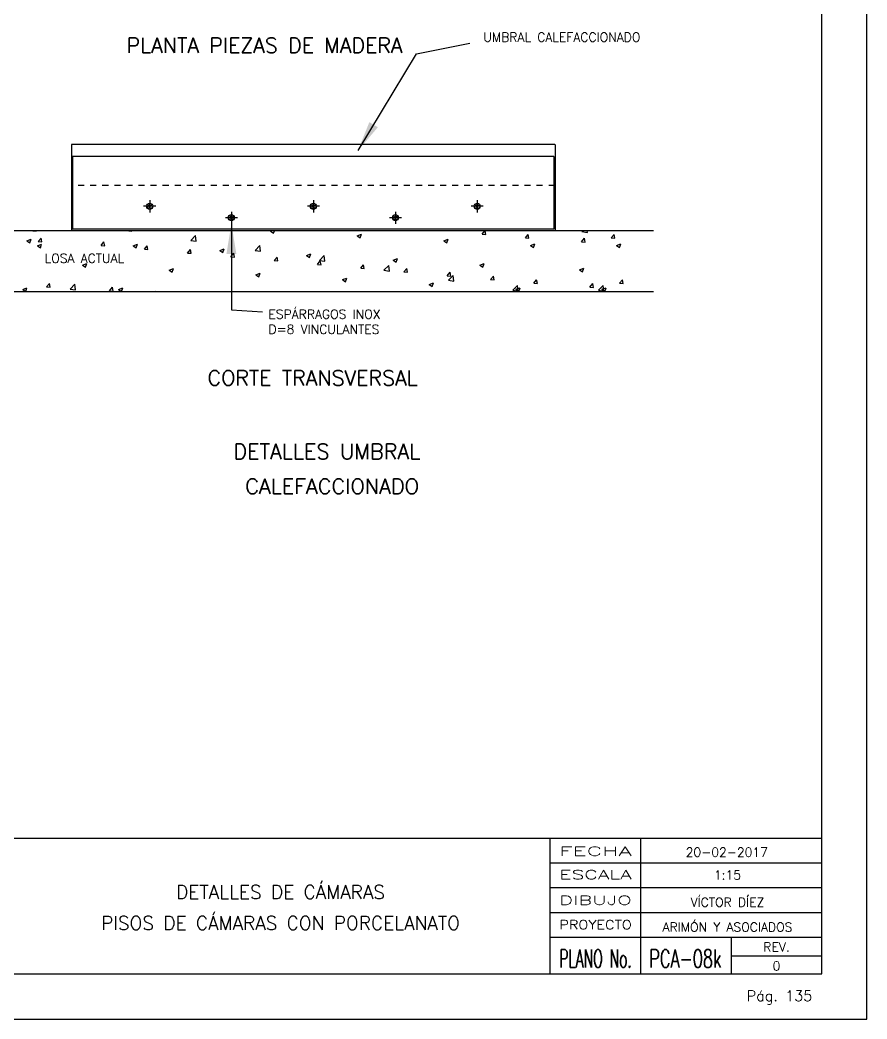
# Model space of a CAD drawing. Extents: x 20 to 15395, y -28849 to -19999.
# Drawn here: x 12587 to 15395, y -28849 to -25534 of the extents above; entities that cross this region are included whole.
import ezdxf
from ezdxf.enums import TextEntityAlignment as Align

# ---------------------------------------------------------------- set-up
doc = ezdxf.new("R2010")
doc.units = 0
doc.header["$LTSCALE"] = 0.1
doc.header["$MEASUREMENT"] = 0
doc.linetypes.add('PUN100', pattern=[400, 200, -200])
doc.layers.get('0').update_dxf_attribs({"linetype": 'CONTINUOUS'})
for name, color, linetype in [('FI', 2, 'CONTINUOUS'), ('GR', 9, 'CONTINUOUS'), ('MA', 15, 'CONTINUOUS'), ('madera', 12, 'CONTINUOUS'), ('MF', 8, 'CONTINUOUS'), ('TX', 13, 'CONTINUOUS')]:
    doc.layers.add(name, color=color, linetype=linetype)
doc.styles.add('ROMANS', font='romans')
doc.dimstyles.new('RPM 1-15', dxfattribs={"dimscale": 15, "dimtxt": 1.5, "dimasz": 2, "dimexe": 0.0625, "dimexo": 0.38, "dimgap": 1, "dimtad": 0, "dimdec": 0, "dimtxsty": 'ROMANS', "dimcen": 2.5, "dimclrd": 256, "dimclre": 256, "dimclrt": 256, "dimazin": 0, "dimtfac": 1, "dimtdec": 0, "dimtmove": 0, "dimatfit": 1, "dimfxl": 1, "dimtolj": 1, "dimlwd": -1, "dimlwe": -1, "dimarcsym": 0})
doc.dimstyles.new('RPM 1-50', dxfattribs={"dimscale": 50, "dimtxt": 1.5, "dimasz": 2, "dimexe": 0.0625, "dimexo": 0.38, "dimgap": 1, "dimtad": 0, "dimdec": 0, "dimtxsty": 'ROMANS', "dimcen": 2.5, "dimclrd": 256, "dimclre": 256, "dimclrt": 256, "dimazin": 0, "dimtfac": 1, "dimtdec": 0, "dimtmove": 0, "dimatfit": 1, "dimfxl": 1, "dimtolj": 1, "dimlwd": -1, "dimlwe": -1, "dimarcsym": 0})

msp = doc.modelspace()

# ---------------------------------------------------------------- hatches: boundary and pattern name
at = {"layer": 'madera', "linetype": 'Continuous'}
h = msp.add_hatch(dxfattribs=at)
h.set_pattern_fill('ANSI38', color=256, scale=50, style=0)
h.set_pattern_definition([(45, (63079.4166, -119829.367), (-4.4194174, 4.4194174), []), (135, (63079.4166, -119829.367), (-13.25825215, 4.4194174), [15.625, -9.375])])
h.paths.add_polyline_path([(13026.7, -26152.7), (13016.7, -26152.7), (13016.7, -26162.7, 0.414214)])
h.paths.add_polyline_path([(13016.7, -26142.7), (13016.7, -26152.7), (13026.7, -26152.7, 0.414214)])
h.paths.add_polyline_path([(13016.7, -26142.7, 0.414214), (13006.7, -26152.7), (13016.7, -26152.7)])
h.paths.add_polyline_path([(13016.7, -26152.7), (13006.7, -26152.7, 0.414214), (13016.7, -26162.7)])
h = msp.add_hatch(dxfattribs=at)
h.set_pattern_fill('ANSI38', color=256, scale=50, style=0)
h.set_pattern_definition([(45, (63622.4166, -119829.367), (-4.4194174, 4.4194174), []), (135, (63622.4166, -119829.367), (-13.25825215, 4.4194174), [15.625, -9.375])])
h.paths.add_polyline_path([(13569.7, -26152.7), (13559.7, -26152.7), (13559.7, -26162.7, 0.414214)])
h.paths.add_polyline_path([(13559.7, -26142.7), (13559.7, -26152.7), (13569.7, -26152.7, 0.414214)])
h.paths.add_polyline_path([(13559.7, -26142.7, 0.414214), (13549.7, -26152.7), (13559.7, -26152.7)])
h.paths.add_polyline_path([(13559.7, -26152.7), (13549.7, -26152.7, 0.414214), (13559.7, -26162.7)])
h = msp.add_hatch(dxfattribs=at)
h.set_pattern_fill('ANSI38', color=256, scale=50, style=0)
h.set_pattern_definition([(45, (64165.4166, -119829.367), (-4.4194174, 4.4194174), []), (135, (64165.4166, -119829.367), (-13.25825215, 4.4194174), [15.625, -9.375])])
h.paths.add_polyline_path([(14112.7, -26152.7), (14102.7, -26152.7), (14102.7, -26162.7, 0.414214)])
h.paths.add_polyline_path([(14102.7, -26142.7), (14102.7, -26152.7), (14112.7, -26152.7, 0.414214)])
h.paths.add_polyline_path([(14102.7, -26142.7, 0.414214), (14092.7, -26152.7), (14102.7, -26152.7)])
h.paths.add_polyline_path([(14102.7, -26152.7), (14092.7, -26152.7, 0.414214), (14102.7, -26162.7)])
h = msp.add_hatch(dxfattribs=at)
h.set_pattern_fill('ANSI38', color=256, scale=50, style=0)
h.set_pattern_definition([(45, (63350.4166, -119867.308), (-4.4194174, 4.4194174), []), (135, (63350.4166, -119867.308), (-13.25825215, 4.4194174), [15.625, -9.375])])
h.paths.add_polyline_path([(13297.7, -26190.6), (13287.7, -26190.6), (13287.7, -26200.6, 0.414214)])
h.paths.add_polyline_path([(13287.7, -26180.6), (13287.7, -26190.6), (13297.7, -26190.6, 0.414214)])
h.paths.add_polyline_path([(13287.7, -26180.6, 0.414214), (13277.7, -26190.6), (13287.7, -26190.6)])
h.paths.add_polyline_path([(13287.7, -26190.6), (13277.7, -26190.6, 0.414214), (13287.7, -26200.6)])
h = msp.add_hatch(dxfattribs=at)
h.set_pattern_fill('ANSI38', color=256, scale=50, style=0)
h.set_pattern_definition([(45, (63894.4166, -119867.308), (-4.4194174, 4.4194174), []), (135, (63894.4166, -119867.308), (-13.25825215, 4.4194174), [15.625, -9.375])])
h.paths.add_polyline_path([(13841.7, -26190.6), (13831.7, -26190.6), (13831.7, -26200.6, 0.414214)])
h.paths.add_polyline_path([(13831.7, -26180.6), (13831.7, -26190.6), (13841.7, -26190.6, 0.414214)])
h.paths.add_polyline_path([(13831.7, -26180.6, 0.414214), (13821.7, -26190.6), (13831.7, -26190.6)])
h.paths.add_polyline_path([(13831.7, -26190.6), (13821.7, -26190.6, 0.414214), (13831.7, -26200.6)])

# ---------------------------------------------------------------- linework, layer by layer
at = {"layer": 'FI'}
for p, q in [((15395.1, -28849.1), (15395.1, -19999.1)), ((15245.1, -28331.6), (14345.1, -28331.6)), ((15245.1, -28414.1), (14345.1, -28414.1)), ((15245.1, -28496.6), (14345.1, -28496.6)), ((20.1, -28849.1), (15395.1, -28849.1))]:
    msp.add_line(p, q, dxfattribs=at)
at = {"layer": 'GR', "linetype": 'Continuous', "ltscale": 0.01}
for p, q in [((14359.7, -25947.5), (12757.7, -25947.5)), ((12757.7, -25947.5), (12757.7, -26233.7)), ((14361.7, -25947.5), (14361.7, -26231.7)), ((14686.7, -26233.7), (12432.7, -26233.7)), ((14686.7, -26436.2), (12432.7, -26436.2))]:
    msp.add_line(p, q, dxfattribs=at)
at = {"layer": 'MA'}
for p, q in [((15245.1, -28699.1), (15245.1, -20149.1)), ((10085.1, -28249.1), (15245.1, -28249.1)), ((14345.1, -28699.1), (14345.1, -28249.1)), ((14645.1, -28699.1), (14645.1, -28249.1)), ((15245.1, -28579.1), (14345.1, -28579.1)), ((14945.1, -28579.1), (14945.1, -28699.1)), ((14945.1, -28639.1), (15245.1, -28639.1)), ((320.1, -28699.1), (15245.1, -28699.1))]:
    msp.add_line(p, q, dxfattribs=at)
at = {"layer": 'madera', "linetype": 'Continuous'}
for p, q in [((12761, -25987.5), (12761, -26228.5)), ((14357.3, -25987.5), (12761, -25987.5)), ((14357.3, -25987.5), (14357.3, -26228.5)), ((13016.7, -26132.7), (13016.7, -26172.7)), ((13559.7, -26132.7), (13559.7, -26172.7)), ((14102.7, -26132.7), (14102.7, -26172.7)), ((13036.7, -26152.7), (12996.7, -26152.7)), ((13287.7, -26170.6), (13287.7, -26210.6)), ((13579.7, -26152.7), (13539.7, -26152.7)), ((13831.7, -26170.6), (13831.7, -26210.6)), ((14122.7, -26152.7), (14082.7, -26152.7)), ((13307.7, -26190.6), (13267.7, -26190.6)), ((13851.7, -26190.6), (13811.7, -26190.6)), ((14357.3, -26228.5), (12761, -26228.5))]:
    msp.add_line(p, q, dxfattribs=at)
at = {"layer": 'madera', "linetype": 'PUN100'}
msp.add_line((14359.7, -26083.7), (12759.7, -26083.7), dxfattribs=at)
at = {"layer": 'madera', "linetype": 'Continuous'}
for centre in [(13016.7, -26152.7), (13559.7, -26152.7), (14102.7, -26152.7), (13287.7, -26190.6), (13831.7, -26190.6)]:
    msp.add_circle(centre, 10, dxfattribs=at)
at = {"layer": 'MF'}
for p, q in [((12629.6, -26233.7), (12640, -26235.4)), ((12640, -26235.4), (12639.8, -26233.7)), ((12947.2, -26233.7), (12957.6, -26235.4)), ((12957.6, -26235.4), (12957.4, -26233.7)), ((13153.3, -26265.7), (13168.8, -26249.5)), ((13171, -26268.5), (13168.8, -26249.5)), ((13417.5, -26235), (13420.7, -26233.7)), ((13417.5, -26235), (13427.5, -26241.7)), ((13427.5, -26241.7), (13430.1, -26233.7)), ((13705, -26251), (13719, -26245.6)), ((13705, -26251), (13714.9, -26257.7)), ((13714.9, -26257.7), (13718.9, -26245.6)), ((14118.9, -26245), (14128.3, -26233.7)), ((14118.9, -26245), (14130.9, -26246)), ((14130.9, -26246), (14128.6, -26233.7)), ((14262.4, -26257.5), (14272, -26246)), ((14274.3, -26258.6), (14272, -26246)), ((14450.1, -26236.4), (14452.7, -26233.7)), ((14450.1, -26236.4), (14467.9, -26239.2)), ((14467.9, -26239.2), (14467.3, -26233.7)), ((14547, -26257.5), (14556.7, -26246)), ((14559, -26258.6), (14556.6, -26246)), ((12609.4, -26267.4), (12623.4, -26262.1)), ((12609.4, -26267.4), (12619.3, -26274.1)), ((12619.3, -26274.2), (12623.4, -26262.1)), ((12644.4, -26283.5), (12658.5, -26278.1)), ((12644.4, -26283.5), (12654.4, -26290.2)), ((12646.9, -26269.9), (12656.5, -26258.4)), ((12646.9, -26269.9), (12658.9, -26270.9)), ((12654.4, -26290.2), (12658.4, -26278.1)), ((12658.8, -26271), (12656.5, -26258.4)), ((12855.6, -26282.5), (12865.2, -26271)), ((12855.6, -26282.5), (12867.6, -26283.5)), ((12867.5, -26283.5), (12865.2, -26271)), ((12962.1, -26283.5), (12976.1, -26278.1)), ((12962.1, -26283.5), (12972, -26290.2)), ((12972, -26290.2), (12976, -26278.1)), ((12999.1, -26295), (13008.7, -26283.5)), ((13011, -26296.1), (13008.7, -26283.5)), ((13153.3, -26265.7), (13171.1, -26268.5)), ((13366.7, -26298.8), (13382.3, -26282.6)), ((13384.5, -26301.6), (13382.3, -26282.6)), ((13992.4, -26267), (14006.4, -26261.6)), ((13992.4, -26267), (14002.3, -26273.7)), ((14002.3, -26273.7), (14006.4, -26261.6)), ((14262.4, -26257.5), (14274.3, -26258.6)), ((14279.8, -26283), (14293.8, -26277.6)), ((14279.8, -26283), (14289.8, -26289.7)), ((14289.7, -26289.7), (14293.8, -26277.7)), ((14448.5, -26270.1), (14458.2, -26258.6)), ((14448.5, -26270.1), (14460.5, -26271.1)), ((14460.5, -26271.1), (14458.1, -26258.6)), ((14547, -26257.5), (14559, -26258.6)), ((14564.5, -26283), (14578.5, -26277.6)), ((14564.5, -26283), (14574.4, -26289.7)), ((14574.4, -26289.7), (14578.4, -26277.7)), ((12999.1, -26295), (13011, -26296.1)), ((13142.5, -26307.6), (13152.1, -26296.1)), ((13142.5, -26307.6), (13154.5, -26308.6)), ((13154.4, -26308.6), (13152.1, -26296.1)), ((13249.5, -26299.5), (13263.5, -26294.1)), ((13249.5, -26299.5), (13259.4, -26306.2)), ((13259.4, -26306.2), (13263.5, -26294.1)), ((13286, -26320.1), (13295.6, -26308.6)), ((13297.9, -26321.2), (13295.6, -26308.6)), ((13366.7, -26298.8), (13384.5, -26301.6)), ((13536.9, -26315.5), (13550.9, -26310.1)), ((13536.9, -26315.5), (13546.9, -26322.2)), ((13546.8, -26322.2), (13550.9, -26310.1)), ((13580.2, -26331.9), (13595.7, -26315.7)), ((13597.9, -26334.7), (13595.7, -26315.7)), ((12794, -26348), (12808, -26342.6)), ((12794, -26348), (12804, -26354.7)), ((12803.9, -26354.7), (12808, -26342.6)), ((13286, -26320.1), (13297.9, -26321.2)), ((13429.4, -26332.7), (13439.1, -26321.2)), ((13429.4, -26332.7), (13441.4, -26333.7)), ((13441.3, -26333.7), (13439, -26321.2)), ((13572.9, -26345.2), (13582.5, -26333.7)), ((13572.9, -26345.2), (13584.8, -26346.3)), ((13580.2, -26331.9), (13597.9, -26334.7)), ((13584.8, -26346.3), (13582.5, -26333.7)), ((13716.3, -26357.8), (13726, -26346.3)), ((13728.2, -26358.8), (13725.9, -26346.3)), ((13793.6, -26365), (13809.2, -26348.8)), ((13811.4, -26367.8), (13809.2, -26348.8)), ((13824.3, -26331.5), (13838.3, -26326.1)), ((13824.3, -26331.5), (13834.3, -26338.2)), ((13834.3, -26338.2), (13838.3, -26326.1)), ((14111.8, -26347.5), (14125.8, -26342.1)), ((14111.8, -26347.5), (14121.7, -26354.2)), ((14121.7, -26354.2), (14125.7, -26342.2)), ((13081.4, -26364), (13095.4, -26358.6)), ((13081.4, -26364), (13091.4, -26370.7)), ((13091.4, -26370.7), (13095.4, -26358.6)), ((13368.9, -26380), (13382.9, -26374.6)), ((13368.9, -26380), (13378.8, -26386.7)), ((13378.8, -26386.7), (13382.8, -26374.6)), ((13716.3, -26357.8), (13728.3, -26358.8)), ((13793.6, -26365), (13811.4, -26367.8)), ((13859.8, -26370.3), (13869.4, -26358.8)), ((13859.8, -26370.3), (13871.7, -26371.4)), ((13871.7, -26371.4), (13869.4, -26358.8)), ((14003.2, -26382.9), (14012.9, -26371.4)), ((14003.2, -26382.9), (14015.2, -26383.9)), ((14007.1, -26398.1), (14022.6, -26381.9)), ((14015.1, -26383.9), (14012.8, -26371.4)), ((14024.8, -26400.9), (14022.6, -26381.9)), ((14146.7, -26395.4), (14156.3, -26383.9)), ((14158.6, -26396.5), (14156.3, -26383.9)), ((14441.9, -26363.5), (14455.9, -26358.2)), ((14441.9, -26363.5), (14451.8, -26370.2)), ((14451.8, -26370.3), (14455.9, -26358.2)), ((12674.6, -26420.3), (12684.3, -26408.9)), ((12686.6, -26421.4), (12684.3, -26408.9)), ((12752.9, -26427.4), (12768.5, -26411.2)), ((12770.6, -26430.2), (12768.4, -26411.2)), ((13656.3, -26396), (13670.3, -26390.6)), ((13656.3, -26396), (13666.2, -26402.7)), ((13666.2, -26402.7), (13670.3, -26390.6)), ((13943.7, -26412), (13957.7, -26406.7)), ((13943.7, -26412), (13953.7, -26418.7)), ((13953.6, -26418.8), (13957.7, -26406.7)), ((14007.1, -26398.1), (14024.8, -26400.9)), ((14146.7, -26395.4), (14158.6, -26396.5)), ((14220.5, -26431.2), (14236.1, -26415)), ((14238.3, -26434), (14236.1, -26415)), ((14290.1, -26408), (14299.8, -26396.5)), ((14290.1, -26408), (14302.1, -26409)), ((14302.1, -26409), (14299.7, -26396.5)), ((14476.3, -26420.5), (14485.9, -26409)), ((14488.2, -26421.6), (14485.9, -26409)), ((14505.2, -26431.2), (14520.7, -26415)), ((14522.9, -26434), (14520.7, -26415)), ((14574.8, -26408), (14584.4, -26396.5)), ((14574.8, -26408), (14586.7, -26409)), ((14586.7, -26409), (14584.4, -26396.5)), ((12595.8, -26428.5), (12609.8, -26423.1)), ((12595.8, -26428.5), (12605.7, -26435.2)), ((12605.7, -26435.2), (12609.8, -26423.1)), ((12674.6, -26420.3), (12686.6, -26421.4)), ((12752.9, -26427.4), (12770.7, -26430.2)), ((12883.4, -26432.9), (12893, -26421.4)), ((12883.4, -26432.9), (12895.3, -26433.9)), ((12895.3, -26434), (12893, -26421.4)), ((12913.4, -26428.5), (12927.4, -26423.1)), ((12913.4, -26428.5), (12923.3, -26435.2)), ((12923.3, -26435.2), (12927.4, -26423.1)), ((13034.5, -26436.2), (13036.4, -26434)), ((13036.8, -26436.2), (13036.4, -26434)), ((14220.5, -26431.2), (14238.3, -26434)), ((14231.1, -26428), (14245.1, -26422.7)), ((14231.1, -26428), (14241.1, -26434.8)), ((14241.1, -26434.8), (14245.1, -26422.7)), ((14476.3, -26420.5), (14488.2, -26421.6)), ((14505.2, -26431.2), (14522.9, -26434)), ((14515.8, -26428), (14529.8, -26422.7)), ((14515.8, -26428), (14525.7, -26434.8)), ((14525.7, -26434.8), (14529.8, -26422.7))]:
    msp.add_line(p, q, dxfattribs=at)

# ---------------------------------------------------------------- texts
at = {"style": 'ROMANS'}
for s, width, p, p2 in [('FECHA', 1.731959, (14375.1, -28307.3), (14615.1, -28307.3)), ('ESCALA', 1.5, (14375.1, -28385), (14615.1, -28385)), ('DIBUJO', 1.570093, (14375.1, -28470), (14615.1, -28470)), ('PROYECTO', 1.070064, (14375.1, -28551.3), (14615.1, -28551.3))]:
    msp.add_text(s, height=30, dxfattribs=dict(at, width=width)).set_placement(p, p2, align=Align.FIT)
at = {"layer": 'FI', "style": 'ROMANS'}
msp.add_text('Pág. 135', height=35, dxfattribs=at).set_placement((14996.2, -28789.5))
at = {"layer": 'GR', "style": 'ROMANS'}
for s, height, p in [('DETALLES UMBRAL ', 50.535, (13621.7, -26966)), ('CALEFACCIONADO', 50.535, (13621.7, -27081.6)), ('DETALLES DE CÁMARAS', 45, (13450.5, -28420.3)), ('PISOS DE CÁMARAS CON PORCELANATO', 45, (13450.5, -28523.3))]:
    msp.add_text(s, height=height, dxfattribs=at).set_placement(p, align=Align.MIDDLE)
for s, width, p, p2 in [('PLANO No.', 0.5, (14375.1, -28678.4), (14615.1, -28678.4)), ('PCA-08k', 0.595745, (14673.1, -28678.4), (14913.1, -28678.4))]:
    msp.add_text(s, height=60, dxfattribs=dict(at, width=width)).set_placement(p, p2, align=Align.FIT)
at = {"layer": 'TX', "linetype": 'Continuous', "style": 'ROMANS'}
for s, p in [('PLANTA PIEZAS DE MADERA', (12940.3, -25643.7)), ('CORTE TRANSVERSAL', (13208.8, -26747))]:
    msp.add_text(s, height=50, dxfattribs=at).set_placement(p)
at = {"layer": 'TX', "style": 'ROMANS'}
for s, p in [('20-02-2017', (14930.2, -28295.5)), ('1:15', (14932.5, -28371.2)), ('VÍCTOR DÍEZ', (14932.5, -28456.6)), ('ARIMÓN Y ASOCIADOS', (14932.5, -28539.1)), ('REV.', (15095.1, -28610.2)), ('0', (15095.1, -28672.8))]:
    msp.add_text(s, height=30, dxfattribs=at).set_placement(p, align=Align.MIDDLE)
at = {"layer": 'TX', "linetype": 'Continuous', "char_height": 30, "attachment_point": 1, "style": 'ROMANS'}
for s, insert in [('UMBRAL CALEFACCIONADO', (14123.1, -25576.5)), ('LOSA ACTUAL', (12668.4, -26310.1)), ('ESPÁRRAGOS INOX\\PD=8 VINCULANTES', (13410.5, -26495.7))]:
    msp.add_mtext(s, dxfattribs=dict(at, insert=insert))

# ---------------------------------------------------------------- leaders
at = {"layer": 'TX', "linetype": 'Continuous', "annotation_type": 0, "has_hookline": 1, "hookline_direction": 1}
for points in [[(13707.6, -25967.4), (13901.3, -25646.3), (14077.9, -25611.4)], [(13287.7, -26210.6), (13287.7, -26496.5), (13390.5, -26503.2)]]:
    msp.add_leader(points, dimstyle='RPM 1-50', dxfattribs=at)
at = {"layer": 'TX', "annotation_type": 0, "has_hookline": 1, "hookline_direction": 0, "text_width": 1064.3}
msp.add_leader([(11325.4, -27410.9), (11600.5, -27761.9), (11630.5, -27761.9)], dimstyle='RPM 1-15', dxfattribs=at)

doc.saveas('drawing.dxf')
